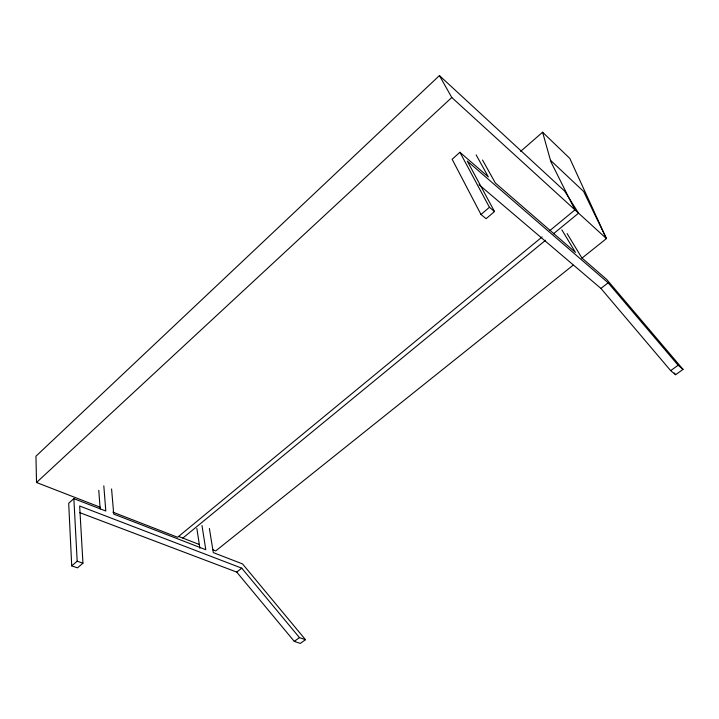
<?xml version="1.0" encoding="UTF-8"?>
<svg xmlns="http://www.w3.org/2000/svg" width="719" height="719" viewBox="0 0 719 719"><rect width="100%" height="100%" fill="white"/><g stroke="black" fill="none" stroke-linecap="round" stroke-linejoin="round"><path stroke-width="1.08" d="M553.396 233.828L578.57 213.166L564.55 190.993L439.426 75.585L35.95 456.206L36.525 482.503L100.265 507.246M36.525 482.503L451.784 97.496L439.426 75.585M103.815 485.846L105.801 511.011L73.859 498.644L68.691 503.282L71.72 565.898L77.49 567.848L82.946 563.193L79.656 506.014L241.764 568.172L299.464 637.627L305.494 639.703L300.299 643.415L294.26 641.366L236.731 572.09L79.701 512.62M476.149 154.918L488.336 176.91L459.917 152.284L452.134 159.276L481.002 214.505L486.107 218.702L494.501 211.53L467.296 161.101L608.13 282.81L678.125 365.261L683.05 369.386L675.626 374.707L670.674 370.627L600.922 288.427L479.07 184.738M520.628 151.385L542.602 132.224L569.816 158.432L606.432 238.591L581.905 258.193M71.72 565.898L77.176 561.215L73.859 498.644M481.002 214.505L489.423 207.279L459.917 152.284M542.072 236.973L177.593 537.264L112.802 512.117M549.864 230.556L574.957 209.876L550.889 161.775L542.602 132.224M182.833 538.082L545.586 240.245M573.142 265.194L215.745 550.889L212.653 549.684M236.731 572.09L241.764 568.172M600.922 288.427L608.13 282.81M294.26 641.366L299.464 637.627M670.674 370.627L678.125 365.261M77.176 561.215L82.946 563.193M178.6 536.437L199.289 544.481M489.423 207.279L494.501 211.53M451.784 97.496L606.432 238.591L583.63 191.479L550.466 160.265M683.05 369.386L606.773 279.529L581.887 257.968L567.102 233.567M674.179 372.999L675.626 374.707M305.494 639.703L242.546 563.93L213.318 552.623L209.382 528.51M561.863 229.846L575.443 252.387L495.337 182.977L482.521 160.022M201.985 525.517L205.796 549.711L113.728 514.076L111.58 488.983M196.862 528.465L199.9 548.273M98.782 490.322L100.166 508.935"/></g></svg>
